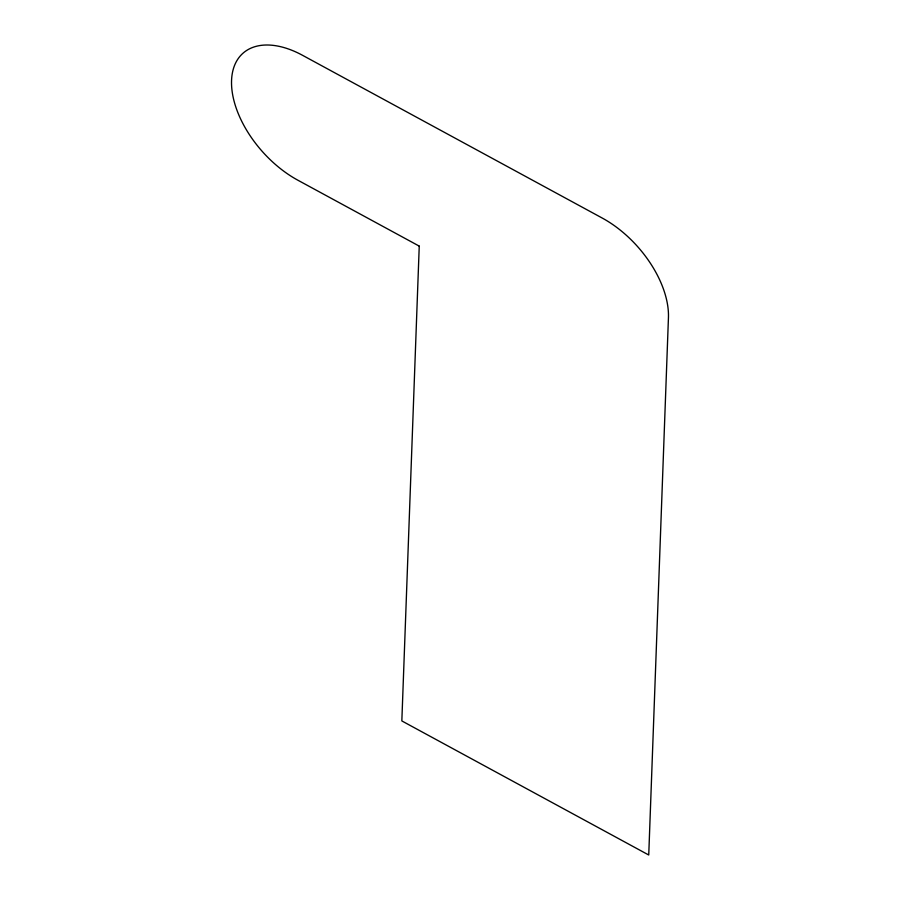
<?xml version="1.0" encoding="UTF-8"?>
<svg xmlns="http://www.w3.org/2000/svg" width="900" height="900" viewBox="0 0 900 900"><rect width="100%" height="100%" fill="white"/><g stroke="black" fill="none" stroke-linecap="round" stroke-linejoin="round"><path stroke-width="1.35" d="M419.243 246.116L401.839 720.934L648.742 855L668.441 317.711A86.186 50.704 48.4 0 0 602.145 218.002L302.434 55.249A86.186 50.704 48.4 0 0 231.559 80.483A86.186 50.704 48.4 0 0 297.855 180.203L419.243 246.116"/></g></svg>
